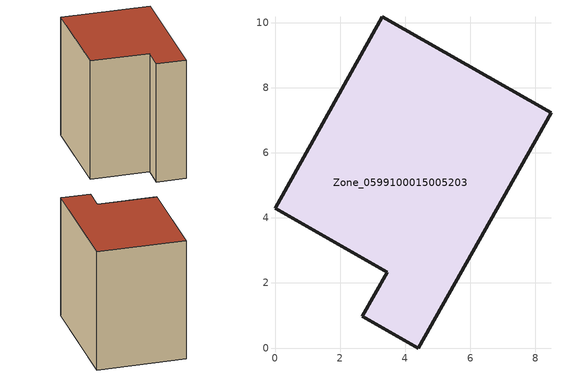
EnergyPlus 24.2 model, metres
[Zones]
Zone_0599100015005203
 floor ground (C_G): 3.3,10.17 8.48,7.23 4.4,0 2.68,0.98 3.45,2.33 0,4.29 z0.9
 wall outside (C_F): 8.48,7.23 3.3,10.17 0,4.29 3.45,2.33 2.68,0.98 4.4,0 8.48,7.23 z0.9:9.29
 roof outside (C_R): 4.4,0 8.48,7.23 3.3,10.17 0,4.29 3.45,2.33 2.68,0.98 z9.29
[BUILDING]
Pand.0599100015005203: North Axis=0; Terrain=City; Loads Convergence Tolerance Value=0.04; Temperature Convergence Tolerance Value=0.4; Solar Distribution=FullExterior; Maximum Number of Warmup Days=25; Minimum Number of Warmup Days=1
[Site:Location]
Rotterdam.The.Hague.AP_ZH_NLD Design_Conditions: Latitude=51.96; Longitude=4.45; Time Zone=1; Elevation=-4.5
[SITE:GROUNDTEMPERATURE:BUILDINGSURFACE]
18, 18, 18, 18, 18, 18, 18, 18, 18, 18, 18, 18
[MATERIAL] Thermal Absorptance=0.9; Solar Absorptance=0.7; Visible Absorptance=0.7
Name | Roughness | Thickness | Conductivity | Density | Specific Heat
G.TI.1946-1964 | MediumSmooth | 0.15 | 1 | 540 | 1210
F.TI.1946-1964 | Rough | 0.3 | 0.857143 | 1920 | 840
R.TI.1946-1964 | MediumRough | 0.2 | 0.277778 | 1500 | 1000
[CONSTRUCTION]
C_G: G.TI.1946-1964
C_F: F.TI.1946-1964
C_R: R.TI.1946-1964
[ZONE]
Zone_0599100015005203: Type=1; Multiplier=1; Ceiling Height=Autocalculate; Volume=Autocalculate; Floor Area=autocalculate; Part of Total Floor Area=Yes
[ZONEINFILTRATION:DESIGNFLOWRATE]
Infil_Zone_0599100015005203: Zone or ZoneList or Space or SpaceList=Zone_0599100015005203; Schedule=AlwaysOn; Design Flow Rate Calculation Method=Flow/Area; Flow Rate per Floor Area=0.003; Constant Term Coefficient=1; Temperature Term Coefficient=0; Velocity Term Coefficient=0; Velocity Squared Term Coefficient=0
[HVACTEMPLATE:ZONE:IDEALLOADSAIRSYSTEM]
Zone_0599100015005203: Maximum Heating Supply Air Temperature=50; Minimum Cooling Supply Air Temperature=13; Maximum Heating Supply Air Humidity Ratio=0.0156; Minimum Cooling Supply Air Humidity Ratio=0.0077; Heating Limit=NoLimit; Cooling Limit=NoLimit; Dehumidification Control Type=ConstantSensibleHeatRatio; Cooling Sensible Heat Ratio=0.7; Dehumidification Setpoint=60; Humidification Control Type=None; Humidification Setpoint=30; Outdoor Air Method=None; Outdoor Air Flow Rate per Person=0.00944; Outdoor Air Flow Rate per Zone Floor Area=0; Outdoor Air Flow Rate per Zone=0; Demand Controlled Ventilation Type=None; Outdoor Air Economizer Type=NoEconomizer; Heat Recovery Type=None; Sensible Heat Recovery Effectiveness=0.7; Latent Heat Recovery Effectiveness=0.65
[ZONECONTROL:THERMOSTAT]
ThermostatControl_Zone_0599100015005203: Zone or ZoneList=Zone_0599100015005203; Control Type Schedule=DualSetpointControlType; Control 1=Thermostat_Zone_0599100015005203; Temperature Difference Between Cutout And Setpoint=0
[THERMOSTATSETPOINT:DUALSETPOINT]
Thermostat_Zone_0599100015005203: Heating Setpoint Temperature Schedule=HeatingSetpoint_Zone_0599100015005203; Cooling Setpoint Temperature Schedule=CoolingSetpoint_Zone_0599100015005203
[SCHEDULE:COMPACT]
HeatingSetpoint_Zone_0599100015005203: Through: 12/31, For: AllDays, Until: 24:00, 21
CoolingSetpoint_Zone_0599100015005203: Through: 12/31, For: AllDays, Until: 24:00, 24
DualSetpointControlType: Through: 12/31, For: AllDays, Until: 24:00, 4
AlwaysOn: Through: 12/31, For: AllDays, Until: 24:00, 1
